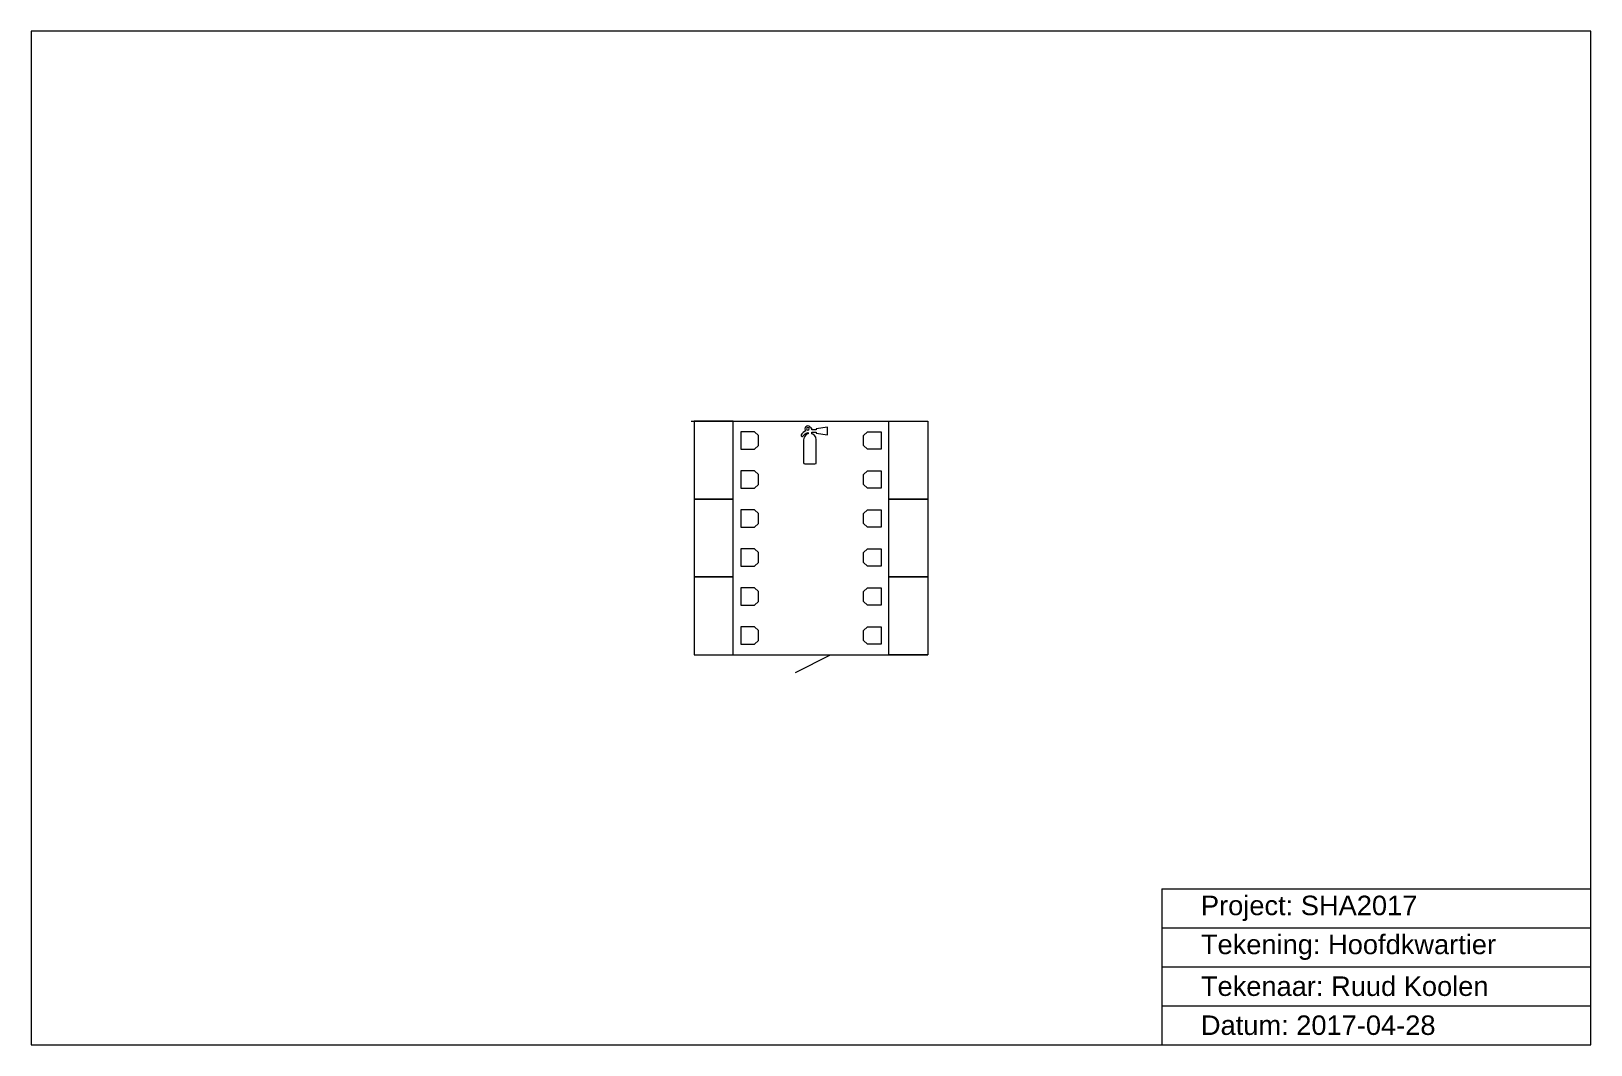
# Model space of a CAD drawing. Header units: metres. Extents: x 0 to 40, y 0 to 26.
import ezdxf

# ---------------------------------------------------------------- set-up
doc = ezdxf.new("R2010")
doc.units = ezdxf.units.M
for name, color, linetype, lineweight, true_color in [('Interior', 6, 'Continuous', 0, 0xff00ff), ('Meta', 178, 'Continuous', 0, 0x000000), ('Symbols', 5, 'Continuous', 0, 0x0000ff), ('Tent', 178, 'Continuous', 0, 0x000000)]:
    doc.layers.add(name, color=color, linetype=linetype, lineweight=lineweight, true_color=true_color)
doc.styles.add('textstyle11', font='')
doc.styles.add('textstyle12', font='')
doc.styles.add('textstyle13', font='')
doc.styles.add('textstyle14', font='')
doc.styles.get('textstyle11').set_extended_font_data('Liberation Sans')
doc.styles.get('textstyle12').set_extended_font_data('Liberation Sans')
doc.styles.get('textstyle13').set_extended_font_data('Liberation Sans')
doc.styles.get('textstyle14').set_extended_font_data('Liberation Sans')

msp = doc.modelspace()

# ---------------------------------------------------------------- linework, layer by layer
at = {"layer": 'Interior', "flags": 128}
for points in [[(18, 16), (17, 16), (17, 14), (18, 14)], [(18.55, 15.275), (18.65, 15.375), (18.65, 15.625), (18.55, 15.725), (18.2, 15.725), (18.2, 15.275)], [(21.45, 15.275), (21.35, 15.375), (21.35, 15.625), (21.45, 15.725), (21.8, 15.725), (21.8, 15.275)], [(22, 16), (23, 16), (23, 14), (22, 14)], [(18.55, 14.275), (18.65, 14.375), (18.65, 14.625), (18.55, 14.725), (18.2, 14.725), (18.2, 14.275)], [(21.45, 14.275), (21.35, 14.375), (21.35, 14.625), (21.45, 14.725), (21.8, 14.725), (21.8, 14.275)], [(18, 14), (17, 14), (17, 12), (18, 12)], [(18.55, 13.275), (18.65, 13.375), (18.65, 13.625), (18.55, 13.725), (18.2, 13.725), (18.2, 13.275)], [(21.45, 13.275), (21.35, 13.375), (21.35, 13.625), (21.45, 13.725), (21.8, 13.725), (21.8, 13.275)], [(22, 14), (23, 14), (23, 12), (22, 12)], [(18.55, 12.275), (18.65, 12.375), (18.65, 12.625), (18.55, 12.725), (18.2, 12.725), (18.2, 12.275)], [(21.45, 12.275), (21.35, 12.375), (21.35, 12.625), (21.45, 12.725), (21.8, 12.725), (21.8, 12.275)], [(18, 12), (17, 12), (17, 10), (18, 10)], [(18.55, 11.275), (18.65, 11.375), (18.65, 11.625), (18.55, 11.725), (18.2, 11.725), (18.2, 11.275)], [(21.45, 11.275), (21.35, 11.375), (21.35, 11.625), (21.45, 11.725), (21.8, 11.725), (21.8, 11.275)], [(22, 12), (23, 12), (23, 10), (22, 10)], [(18.55, 10.275), (18.65, 10.375), (18.65, 10.625), (18.55, 10.725), (18.2, 10.725), (18.2, 10.275)], [(21.45, 10.275), (21.35, 10.375), (21.35, 10.625), (21.45, 10.725), (21.8, 10.725), (21.8, 10.275)]]:
    msp.add_lwpolyline(points, close=True, dxfattribs=at)
at = {"layer": 'Meta'}
for p, q in [((0, 26), (0, 0)), ((40, 26), (0, 26)), ((40, 0), (40, 26)), ((29, 4), (40, 4)), ((29, 4), (29, 0)), ((29, 3), (40, 3)), ((29, 2), (40, 2)), ((29, 1), (40, 1)), ((0, 0), (40, 0))]:
    msp.add_line(p, q, dxfattribs=at)
at = {"layer": 'Symbols'}
for p, q in [((19.917, 15.77), (19.917, 15.77)), ((19.928, 15.708), (19.928, 15.675)), ((19.928, 15.675), (19.928, 15.675)), ((20.02, 15.816), (19.987, 15.816)), ((20.019, 15.675), (20.02, 15.715)), ((20.02, 15.774), (20.02, 15.816)), ((20.136, 15.774), (20.02, 15.774)), ((20.02, 15.715), (20.136, 15.715)), ((20.421, 15.843), (20.136, 15.801)), ((20.136, 15.801), (20.136, 15.774)), ((20.136, 15.715), (20.136, 15.69)), ((20.136, 15.69), (20.421, 15.647)), ((20.421, 15.647), (20.421, 15.843)), ((20.135, 14.938), (20.135, 15.518)), ((19.845, 14.9), (20.1, 14.9))]:
    msp.add_line(p, q, dxfattribs=at)
at = {"layer": 'Symbols', "flags": 128}
msp.add_lwpolyline([(19.809, 15.518), (19.809, 14.938)], dxfattribs=at)
at = {"layer": 'Symbols'}
for start, end in [(90.001, 179.9955), (180.0072, 269.9997), (0.0013, 89.9932), (270.0061, 359.996)]:
    msp.add_arc((19.917, 15.803), 0.033, start, end, dxfattribs=at)
for points in [[(19.751, 15.644), (19.735, 15.611), (19.779, 15.584), (19.802, 15.617)], [(19.866, 15.751), (19.822, 15.734), (19.763, 15.678), (19.751, 15.644)], [(19.802, 15.617), (19.825, 15.649), (19.851, 15.689), (19.928, 15.708)], [(19.928, 15.675), (19.896, 15.669), (19.809, 15.617), (19.809, 15.518)], [(19.918, 15.876), (19.878, 15.876), (19.843, 15.846), (19.843, 15.799)], [(19.843, 15.799), (19.843, 15.777), (19.855, 15.757), (19.866, 15.751)], [(19.987, 15.816), (19.987, 15.843), (19.958, 15.876), (19.918, 15.876)], [(20.135, 15.518), (20.135, 15.617), (20.051, 15.669), (20.019, 15.675)], [(19.809, 14.938), (19.809, 14.924), (19.816, 14.9), (19.845, 14.9)], [(20.1, 14.9), (20.129, 14.9), (20.135, 14.924), (20.135, 14.938)]]:
    msp.add_open_spline(points, degree=3, dxfattribs=at)
at = {"layer": 'Tent'}
for p, q in [((16.925, 16), (23, 16)), ((17, 16), (17, 10)), ((23, 16), (23, 10)), ((17, 10), (23, 10)), ((19.606, 9.553), (20.5, 10))]:
    msp.add_line(p, q, dxfattribs=at)

# ---------------------------------------------------------------- texts
at = {"layer": 'Meta', "char_height": 0.5, "attachment_point": 4}
for s, insert, style in [('Project: SHA2017', (30, 3.5), 'textstyle11'), ('Tekening: Hoofdkwartier', (30, 2.5), 'textstyle12'), ('Tekenaar: Ruud Koolen', (30, 1.5), 'textstyle13'), ('Datum: 2017-04-28', (30, 0.5), 'textstyle14')]:
    msp.add_mtext(s, dxfattribs=dict(at, insert=insert, style=style))

doc.saveas('drawing.dxf')
